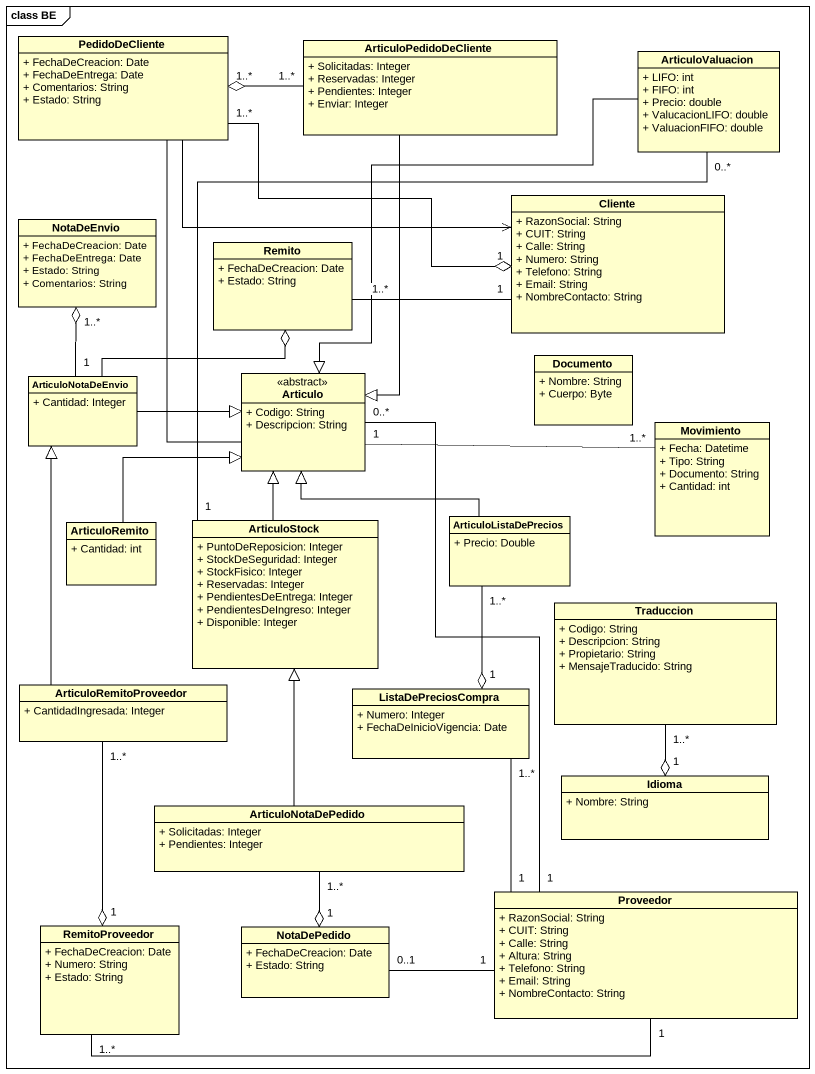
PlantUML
@startuml
mainframe class BE
hide circle
hide empty members
skinparam classAttributeIconSize 0
class PedidoDeCliente {
  + FechaDeCreacion: Date
  + FechaDeEntrega: Date
  + Comentarios: String
  + Estado: String
}
class ArticuloPedidoDeCliente {
  + Solicitadas: Integer
  + Reservadas: Integer
  + Pendientes: Integer
  + Enviar: Integer
}
class ArticuloValuacion {
  + LIFO: int
  + FIFO: int
  + Precio: double
  + ValucacionLIFO: double
  + ValuacionFIFO: double
}
class NotaDeEnvio {
  + FechaDeCreacion: Date
  + FechaDeEntrega: Date
  + Estado: String
  + Comentarios: String
}
class Cliente {
  + RazonSocial: String
  + CUIT: String
  + Calle: String
  + Numero: String
  + Telefono: String
  + Email: String
  + NombreContacto: String
}
class Remito {
  + FechaDeCreacion: Date
  + Estado: String
}
class Documento {
  + Nombre: String
  + Cuerpo: Byte
}
class ArticuloNotaDeEnvio {
  + Cantidad: Integer
}
class Articulo <<abstract>> {
  + Codigo: String
  + Descripcion: String
}
class Movimiento {
  + Fecha: Datetime
  + Tipo: String
  + Documento: String
  + Cantidad: int
}
class ArticuloRemito {
  + Cantidad: int
}
class ArticuloStock {
  + PuntoDeReposicion: Integer
  + StockDeSeguridad: Integer
  + StockFisico: Integer
  + Reservadas: Integer
  + PendientesDeEntrega: Integer
  + PendientesDeIngreso: Integer
  + Disponible: Integer
}
class ArticuloListaDePrecios {
  + Precio: Double
}
class Traduccion {
  + Codigo: String
  + Descripcion: String
  + Propietario: String
  + MensajeTraducido: String
}
class ArticuloRemitoProveedor {
  + CantidadIngresada: Integer
}
class ListaDePreciosCompra {
  + Numero: Integer
  + FechaDeInicioVigencia: Date
}
class ArticuloNotaDePedido {
  + Solicitadas: Integer
  + Pendientes: Integer
}
class Idioma {
  + Nombre: String
}
class Proveedor {
  + RazonSocial: String
  + CUIT: String
  + Calle: String
  + Altura: String
  + Telefono: String
  + Email: String
  + NombreContacto: String
}
class RemitoProveedor {
  + FechaDeCreacion: Date
  + Numero: String
  + Estado: String
}
class NotaDePedido {
  + FechaDeCreacion: Date
  + Estado: String
}
PedidoDeCliente "1..*" -right-o "1" Cliente
PedidoDeCliente -right-> Cliente
ArticuloPedidoDeCliente "1..*" -left-o "1..*" PedidoDeCliente
ArticuloPedidoDeCliente --|> Articulo
ArticuloValuacion --|> Articulo
ArticuloValuacion "0..*" -- "1" ArticuloStock
Remito "1..*" -right- "1" Cliente
ArticuloNotaDeEnvio "1" -up-o "1..*" NotaDeEnvio
ArticuloNotaDeEnvio -up-o Remito
ArticuloNotaDeEnvio -right-|> Articulo
Articulo -up- PedidoDeCliente
Articulo "0..*" -- "1" Proveedor
Movimiento "1..*" -left- "1" Articulo
ArticuloRemito -up-|> Articulo
ArticuloStock -up-|> Articulo
ArticuloListaDePrecios -up-|> Articulo
ArticuloListaDePrecios "1..*" --o "1" ListaDePreciosCompra
Traduccion "1..*" --o "1" Idioma
ArticuloRemitoProveedor -up-|> ArticuloNotaDeEnvio
ArticuloRemitoProveedor "1..*" --o "1" RemitoProveedor
ListaDePreciosCompra "1..*" -- "1" Proveedor
ArticuloNotaDePedido -up-|> ArticuloStock
ArticuloNotaDePedido "1..*" --o "1" NotaDePedido
RemitoProveedor "1..*" -right- "1" Proveedor
NotaDePedido "0..1" -right- "1" Proveedor
@enduml
